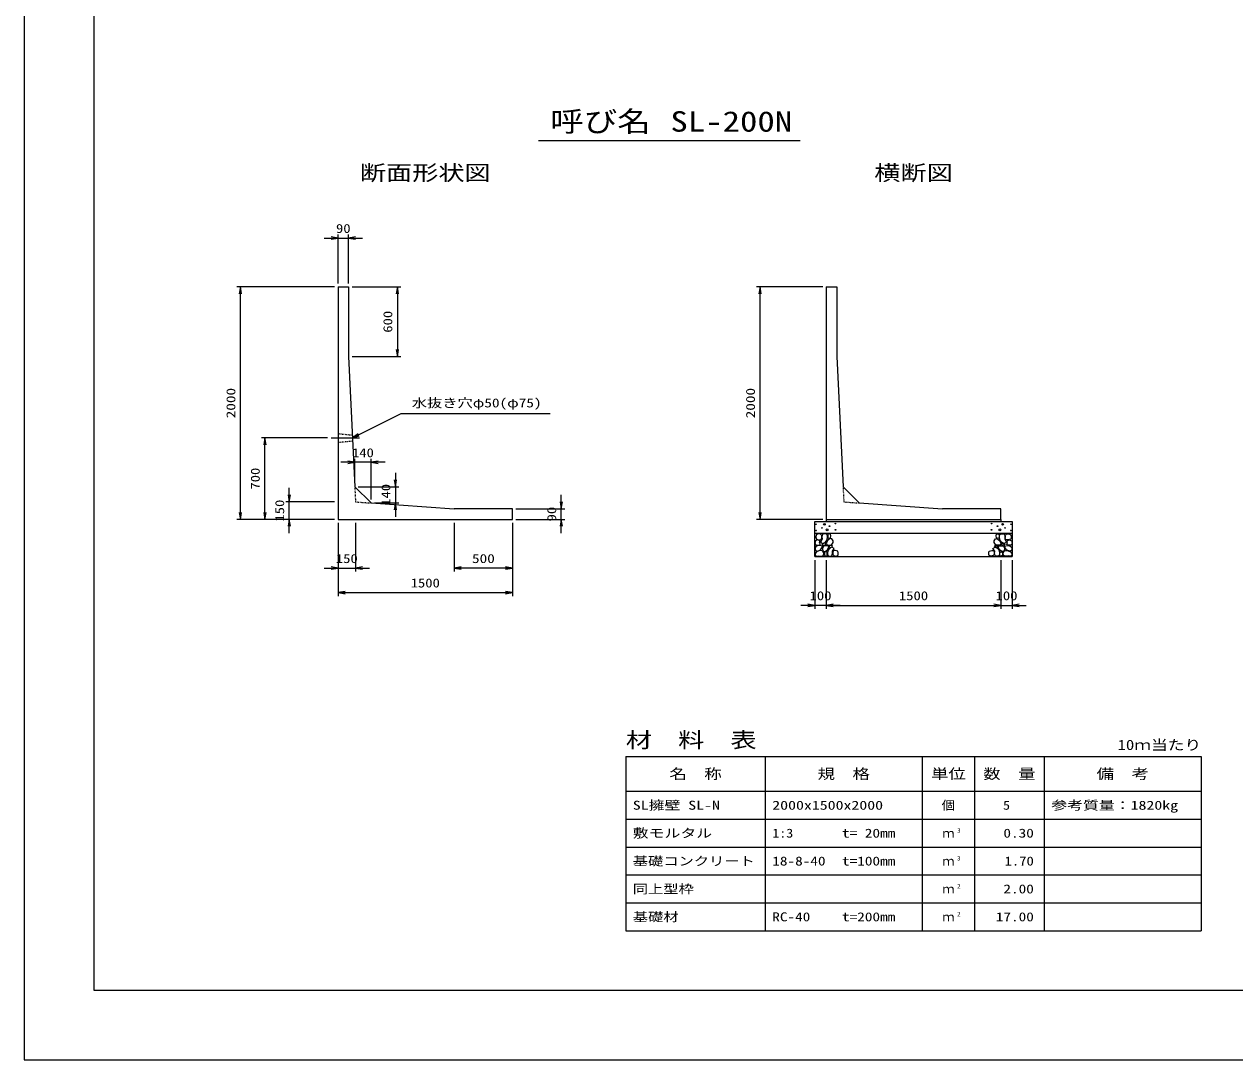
# Model space of a CAD drawing. Units: millimetres at full size. Extents: x 0 to 25230, y 0 to 17820.
# Drawn here: x 0 to 10414, y 0 to 8910 of the extents above; entities that cross this region are included whole.
import ezdxf
from ezdxf.enums import TextEntityAlignment as Align

# ---------------------------------------------------------------- set-up
doc = ezdxf.new("R2010")
doc.units = ezdxf.units.MM
doc.linetypes.add('CHAIN', pattern=[18.5, 12, -1.5, 3.5, -1.5])
doc.linetypes.add('DASHED_SPACED', pattern=[12, 6, -6])
for name, color, linetype, lineweight in [('D-BMK', 2, 'CHAIN', 25), ('D-DCR-HCHn', 4, 'Continuous', 9), ('D-MTR-FRAM', 7, 'Continuous', 25), ('D-MTR-LINE', 7, 'Continuous', 25), ('D-STR-DIM', 7, 'Continuous', 25), ('D-STR-STRn', 1, 'Continuous', 25), ('D-STR-TXT', 7, 'Continuous', 25), ('D-TTL', 2, 'Continuous', 25), ('D-TTL-TXT', 7, 'Continuous', 25)]:
    doc.layers.add(name, color=color, linetype=linetype, lineweight=lineweight)
doc.layers.add('D-MTR', color=7, linetype='Continuous')
doc.layers.add('D-MTR-TXT', color=7, linetype='Continuous')
doc.styles.add('ＭＳ ゴシック', font='')
doc.styles.get('ＭＳ ゴシック').set_extended_font_data('MS Gothic')

# ---------------------------------------------------------------- blocks, each defined once
blk = doc.blocks.new('open_arrow')
at = {"color": 0, "linetype": 'Continuous', "lineweight": -2}
blk.add_lwpolyline([(7.5, 1.25), (0, 0), (7.5, -1.25)], dxfattribs=at)

msp = doc.modelspace()

# ---------------------------------------------------------------- linework, layer by layer
at = {"layer": 'D-BMK'}
msp.add_line((2640, 5350), (2883.6, 5350), dxfattribs=at)
at = {"layer": 'D-DCR-HCHn'}
for points in [[(6851.198, 4521.594), (6830.395, 4526.217), (6811.904, 4516.971), (6809.592, 4496.168), (6814.215, 4479.988), (6837.33, 4473.053), (6853.51, 4473.053), (6860.444, 4484.611), (6860.444, 4510.037)], [(6869.69, 4523.906), (6862.756, 4503.102), (6865.067, 4479.988), (6848.887, 4454.562), (6869.69, 4443.005), (6892.805, 4454.562), (6906.673, 4473.053), (6911.296, 4503.102), (6906.673, 4519.283), (6892.805, 4526.217)], [(6908.985, 4468.431), (6897.427, 4440.693), (6906.673, 4429.136), (6934.411, 4429.136), (6945.968, 4433.759), (6957.525, 4449.939), (6957.525, 4463.808), (6945.968, 4482.299), (6932.099, 4484.611)], [(6913.608, 4519.283), (6913.608, 4491.545), (6925.165, 4484.611), (6936.722, 4491.545), (6939.034, 4507.725), (6936.722, 4521.594), (6920.542, 4526.217)], [(8391.015, 4468.431), (8402.573, 4440.693), (8393.327, 4429.136), (8365.589, 4429.136), (8354.032, 4433.759), (8342.475, 4449.939), (8342.475, 4463.808), (8354.032, 4482.299), (8367.901, 4484.611)], [(8386.392, 4519.283), (8386.392, 4491.545), (8374.835, 4484.611), (8363.278, 4491.545), (8360.966, 4507.725), (8363.278, 4521.594), (8379.458, 4526.217)], [(8430.31, 4523.906), (8437.244, 4503.102), (8434.933, 4479.988), (8451.113, 4454.562), (8430.31, 4443.005), (8407.195, 4454.562), (8393.327, 4473.053), (8388.704, 4503.102), (8393.327, 4519.283), (8407.195, 4526.217)], [(8448.802, 4521.594), (8469.605, 4526.217), (8488.096, 4516.971), (8490.408, 4496.168), (8485.785, 4479.988), (8462.67, 4473.053), (8446.49, 4473.053), (8439.556, 4484.611), (8439.556, 4510.037)], [(6807.281, 4463.808), (6800.346, 4443.005), (6809.592, 4429.136), (6832.707, 4426.824), (6848.488, 4433.599), (6841.952, 4449.939), (6846.575, 4459.185), (6837.33, 4468.431), (6823.461, 4473.053)], [(6851.155, 4387.009), (6868.277, 4412.692), (6866.137, 4419.112), (6842.594, 4425.533), (6821.192, 4423.393), (6806.21, 4410.551), (6804.07, 4395.57), (6806.21, 4380.588), (6823.332, 4376.308)], [(6859.716, 4333.503), (6874.698, 4339.924), (6878.978, 4361.326), (6870.417, 4376.308), (6855.435, 4380.588), (6836.173, 4378.448), (6814.771, 4369.887), (6804.07, 4357.045), (6804.07, 4342.064), (6810.49, 4333.503), (6836.173, 4335.643)], [(6874.313, 4443.005), (6862.756, 4433.759), (6867.379, 4426.824), (6883.559, 4426.824), (6890.493, 4429.136), (6895.116, 4438.382), (6888.182, 4445.316)], [(6911.082, 4387.009), (6921.783, 4412.692), (6913.222, 4423.393), (6887.539, 4423.393), (6876.838, 4419.112), (6866.137, 4404.131), (6866.137, 4391.289), (6876.838, 4374.167), (6889.679, 4372.027)], [(6947.466, 4335.643), (6953.886, 4354.905), (6951.746, 4376.308), (6966.728, 4399.85), (6947.466, 4410.551), (6926.063, 4399.85), (6913.222, 4382.728), (6908.941, 4354.905), (6913.222, 4339.924), (6926.063, 4333.503)], [(6943.185, 4410.551), (6953.886, 4419.112), (6949.606, 4425.533), (6934.624, 4425.533), (6928.204, 4423.393), (6923.923, 4414.832), (6930.344, 4408.411)], [(6964.588, 4337.783), (6983.85, 4333.503), (7000.972, 4342.064), (7003.112, 4361.326), (6998.831, 4376.308), (6977.429, 4382.728), (6962.447, 4382.728), (6956.027, 4372.027), (6956.027, 4348.484)], [(8335.412, 4337.783), (8316.15, 4333.503), (8299.028, 4342.064), (8296.888, 4361.326), (8301.169, 4376.308), (8322.571, 4382.728), (8337.553, 4382.728), (8343.973, 4372.027), (8343.973, 4348.484)], [(8352.534, 4335.643), (8346.114, 4354.905), (8348.254, 4376.308), (8333.272, 4399.85), (8352.534, 4410.551), (8373.937, 4399.85), (8386.778, 4382.728), (8391.059, 4354.905), (8386.778, 4339.924), (8373.937, 4333.503)], [(8356.815, 4410.551), (8346.114, 4419.112), (8350.394, 4425.533), (8365.376, 4425.533), (8371.796, 4423.393), (8376.077, 4414.832), (8369.656, 4408.411)], [(8388.918, 4387.009), (8378.217, 4412.692), (8386.778, 4423.393), (8412.461, 4423.393), (8423.162, 4419.112), (8433.863, 4404.131), (8433.863, 4391.289), (8423.162, 4374.167), (8410.321, 4372.027)], [(8425.687, 4443.005), (8437.244, 4433.759), (8432.621, 4426.824), (8416.441, 4426.824), (8409.507, 4429.136), (8404.884, 4438.382), (8411.818, 4445.316)], [(8440.284, 4333.503), (8425.302, 4339.924), (8421.022, 4361.326), (8429.583, 4376.308), (8444.565, 4380.588), (8463.827, 4378.448), (8485.229, 4369.887), (8495.93, 4357.045), (8495.93, 4342.064), (8489.51, 4333.503), (8463.827, 4335.643)], [(8448.845, 4387.009), (8431.723, 4412.692), (8433.863, 4419.112), (8457.406, 4425.533), (8478.808, 4423.393), (8493.79, 4410.551), (8495.93, 4395.57), (8493.79, 4380.588), (8476.668, 4376.308)], [(8492.719, 4463.808), (8499.654, 4443.005), (8490.408, 4429.136), (8467.293, 4426.824), (8451.512, 4433.599), (8458.048, 4449.939), (8453.425, 4459.185), (8462.67, 4468.431), (8476.539, 4473.053)], [(6906.801, 4339.924), (6906.801, 4365.606), (6896.1, 4372.027), (6885.399, 4365.606), (6883.259, 4350.625), (6885.399, 4337.783), (6900.381, 4333.503)], [(8393.199, 4339.924), (8393.199, 4365.606), (8403.9, 4372.027), (8414.601, 4365.606), (8416.741, 4350.625), (8414.601, 4337.783), (8399.619, 4333.503)]]:
    msp.add_lwpolyline(points, close=True, dxfattribs=at)
for centre, radius in [((6810.727, 4607.43), 3), ((6883.336, 4607.43), 7.5), ((6927.708, 4591.639), 3), ((6978.131, 4613.481), 3), ((8321.869, 4613.481), 3), ((8372.292, 4591.639), 3), ((8416.664, 4607.43), 7.5), ((8489.273, 4607.43), 3), ((6811.869, 4553.919), 3), ((6862.292, 4575.761), 3), ((6906.664, 4559.97), 7.5), ((6979.273, 4559.97), 3), ((8320.727, 4559.97), 3), ((8393.336, 4559.97), 7.5), ((8437.708, 4575.761), 3), ((8488.131, 4553.919), 3)]:
    msp.add_circle(centre, radius, dxfattribs=at)
at = {"layer": 'D-MTR-FRAM'}
for p, q in [((5175, 2610), (10125, 2610)), ((5175, 2610), (5175, 1110)), ((10125, 2610), (10125, 1110)), ((5175, 1110), (10125, 1110))]:
    msp.add_line(p, q, dxfattribs=at)
at = {"layer": 'D-MTR-LINE'}
for p, q in [((6375, 2610), (6375, 1110)), ((7725, 2610), (7725, 1110)), ((8175, 2610), (8175, 1110)), ((8775, 2610), (8775, 1110)), ((5175, 2310), (10125, 2310)), ((5175, 2070), (10125, 2070)), ((5175, 1830), (10125, 1830)), ((5175, 1590), (10125, 1590)), ((5175, 1350), (10125, 1350))]:
    msp.add_line(p, q, dxfattribs=at)
at = {"layer": 'D-STR-DIM'}
for p, q in [((2700, 6680), (2700, 7100)), ((2790, 6680), (2790, 7100)), ((2580, 7070), (2910, 7070)), ((2670, 6650), (1830, 6650)), ((1860, 4650), (1860, 6650)), ((2820, 6650), (3240, 6650)), ((3210, 6650), (3210, 6050)), ((6870, 6650), (6300, 6650)), ((6330, 4650), (6330, 6650)), ((2820, 6050), (3240, 6050)), ((2610, 5350), (2040, 5350)), ((2070, 4650), (2070, 5350)), ((3103.733, 5140.56), (2723.733, 5140.56)), ((2843.733, 4960.56), (2843.733, 5170.56)), ((2983.733, 4820.56), (2983.733, 5170.56)), ((3193.733, 5050.56), (3193.733, 4670.56)), ((2280, 4530), (2280, 4920)), ((2873.733, 4930.56), (3223.733, 4930.56)), ((2670, 4800), (2250, 4800)), ((3013.733, 4790.56), (3223.733, 4790.56)), ((4620, 4530), (4620, 4860)), ((4230, 4740), (4650, 4740)), ((2670, 4650), (1830, 4650)), ((2670, 4650), (2040, 4650)), ((2670, 4650), (2250, 4650)), ((2700, 4620), (2700, 4200)), ((2700, 4620), (2700, 3990)), ((2850, 4620), (2850, 4200)), ((3700, 4620), (3700, 4200)), ((4200, 4620), (4200, 3990)), ((4200, 4620), (4200, 4200)), ((4230, 4650), (4650, 4650)), ((6870, 4650), (6300, 4650)), ((6800, 4300), (6800, 3880)), ((6900, 4300), (6900, 3880)), ((6900, 4300), (6900, 3880)), ((8400, 4300), (8400, 3880)), ((8400, 4300), (8400, 3880)), ((8500, 4300), (8500, 3880)), ((2580, 4230), (2970, 4230)), ((4200, 4230), (3700, 4230)), ((2700, 4020), (4200, 4020)), ((7020, 3910), (6680, 3910)), ((6900, 3910), (8400, 3910)), ((8280, 3910), (8620, 3910))]:
    msp.add_line(p, q, dxfattribs=at)
at = {"layer": 'D-STR-STRn'}
for p, q in [((2700, 6650), (2700, 4650)), ((2700, 6650), (2790, 6650)), ((2790, 6650), (2790, 6050)), ((6900, 6650), (6900, 4650)), ((6900, 6650), (6990, 6650)), ((6990, 6650), (6990, 6050)), ((2790, 6050), (2843.733, 4930.56)), ((6990, 6050), (7043.733, 4930.56)), ((2843.733, 4930.56), (2983.733, 4790.56)), ((7043.733, 4930.56), (7183.733, 4790.56)), ((2983.733, 4790.56), (3700, 4740)), ((7183.733, 4790.56), (7900, 4740)), ((4200, 4740), (3700, 4740)), ((4200, 4650), (4200, 4740)), ((8400, 4740), (7900, 4740)), ((8400, 4650), (8400, 4740)), ((2700, 4650), (4200, 4650)), ((6800, 4330), (6800, 4630)), ((6800, 4630), (8500, 4630)), ((6900, 4650), (8400, 4650)), ((6900, 4650), (6900, 4630)), ((8400, 4650), (8400, 4630)), ((8500, 4630), (8500, 4330)), ((6800, 4530), (8500, 4530)), ((6800, 4330), (8500, 4330))]:
    msp.add_line(p, q, dxfattribs=at)
at = {"layer": 'D-STR-STRn', "linetype": 'DASHED_SPACED'}
for p, q in [((2700, 5387.5), (2822.4, 5375)), ((2700, 5312.5), (2824.8, 5325))]:
    msp.add_line(p, q, dxfattribs=at)
at = {"layer": 'D-STR-STRn', "color": 2, "linetype": 'DASHED_SPACED'}
for p, q in [((2843.733, 4930.56), (2850, 4800)), ((7043.733, 4930.56), (7050, 4800)), ((2850, 4800), (2983.733, 4790.56)), ((7050, 4800), (7183.733, 4790.56))]:
    msp.add_line(p, q, dxfattribs=at)
at = {"layer": 'D-STR-TXT'}
msp.add_lwpolyline([(2823.6, 5350), (3243.6, 5560), (3303.6, 5560), (4523.245, 5560)], dxfattribs=at)
at = {"layer": 'D-TTL'}
for points in [[(0, 0), (25230, 0), (25230, 17820), (0, 17820)], [(600, 600), (24630, 600), (24630, 17220), (600, 17220)]]:
    msp.add_lwpolyline(points, close=True, dxfattribs=at)
at = {"layer": 'D-TTL-TXT'}
msp.add_line((4425, 7910), (6675, 7910), dxfattribs=at)

# ---------------------------------------------------------------- block references
at = {"layer": 'D-STR-DIM', "xscale": 8, "yscale": 8}
for p, rotation in [((2700, 7070), 180), ((1860, 6650), 270), ((3210, 6650), 270), ((6330, 6650), 270), ((3210, 6050), 90), ((2070, 5350), 270), ((2843.733, 5140.56), 180), ((3193.733, 4930.56), 90), ((2280, 4800), 90), ((3193.733, 4790.56), 270), ((4620, 4740), 90), ((1860, 4650), 90), ((2070, 4650), 90), ((6330, 4650), 90), ((2280, 4650), 270), ((4620, 4650), 270), ((2700, 4230), 180), ((4200, 4230), 180), ((4200, 4020), 180), ((6800, 3910), 180), ((8400, 3910), 180), ((8400, 3910), 180)]:
    msp.add_blockref('open_arrow', p, dxfattribs=dict(at, rotation=rotation))
for p in [(2790, 7070), (2983.733, 5140.56), (2850, 4230), (3700, 4230), (2700, 4020), (6900, 3910), (6900, 3910), (8500, 3910)]:
    msp.add_blockref('open_arrow', p, dxfattribs=at)
at = {"layer": 'D-STR-TXT', "xscale": 8, "yscale": 8, "rotation": 26.6}
msp.add_blockref('open_arrow', (2823.6, 5350), dxfattribs=at)

# ---------------------------------------------------------------- texts
at = {"layer": 'D-MTR', "style": 'ＭＳ ゴシック', "width": 1.25}
msp.add_text('材\u3000料\u3000表', height=132, dxfattribs=at).set_placement((5175, 2646), align=Align.BOTTOM_LEFT)
at = {"layer": 'D-MTR', "style": 'ＭＳ ゴシック', "width": 1.2}
msp.add_text('10ｍ当たり', height=87.98, dxfattribs=at).set_placement((10125, 2639), align=Align.BOTTOM_RIGHT)
at = {"layer": 'D-MTR-TXT', "style": 'ＭＳ ゴシック'}
for s, height, width, p in [('名\u3000称', 87.98, 1.25, (5775, 2460)), ('規\u3000格', 87.98, 1.25, (7050, 2460)), ('単位', 87.98, 1.25, (7950, 2460)), ('数\u3000量', 87.98, 1.25, (8475, 2460)), ('備\u3000考', 87.98, 1.25, (9450, 2460)), ('個', 76.98, 1.1, (7950, 2190))]:
    msp.add_text(s, height=height, dxfattribs=dict(at, width=width)).set_placement(p, align=Align.MIDDLE_CENTER)
for s, width, p in [('SL擁壁 SL-N', 1.3, (5235, 2190)), ('2000x1500x2000', 1.3, (6435, 2190)), ('参考質量：1820kg', 1.3, (8835, 2190)), ('敷モルタル', 1.3, (5235, 1950)), ('1:3', 1.15, (6435, 1950)), ('t= 20mm', 1.25, (7035, 1950)), ('基礎コンクリート', 1.25, (5235, 1710)), ('18-8-40', 1.25, (6435, 1710)), ('t=100mm', 1.25, (7035, 1710)), ('同上型枠', 1.25, (5235, 1470)), ('基礎材', 1.25, (5235, 1230)), ('RC-40', 1.25, (6435, 1230)), ('t=200mm', 1.25, (7035, 1230))]:
    msp.add_text(s, height=76.98, dxfattribs=dict(at, width=width)).set_placement(p, align=Align.MIDDLE_LEFT)
for s, width, p in [('5', 1.15, (8480.33, 2190)), ('0.30', 1.25, (8685, 1950)), ('1.70', 1.2, (8685, 1710)), ('2.00', 1.25, (8685, 1470)), ('17.00', 1.25, (8685, 1230))]:
    msp.add_text(s, height=76.98, dxfattribs=dict(at, width=width)).set_placement(p, align=Align.MIDDLE_RIGHT)
at = {"layer": 'D-MTR-TXT', "style": 'ＭＳ ゴシック', "width": 1.15}
for s, p in [('3', (8025, 1943)), ('3', (8025, 1703)), ('2', (8025, 1463)), ('2', (8025, 1223))]:
    msp.add_text(s, height=38.49, dxfattribs=at).set_placement(p, align=Align.BOTTOM_LEFT)
at = {"layer": 'D-MTR-TXT', "style": 'ＭＳ ゴシック'}
for p in [(7950, 1950), (7950, 1710), (7950, 1470), (7950, 1230)]:
    msp.add_text('ｍ', height=76.98, dxfattribs=at).set_placement(p, align=Align.MIDDLE_CENTER)
at = {"layer": 'D-STR-DIM', "style": 'ＭＳ ゴシック'}
for s, width, p in [('90', 1.2, (2745, 7152.5)), ('140', 1.2, (2913.733, 5223.06)), ('150', 1.2, (2775, 4312.5)), ('500', 1.25, (3950, 4312.5)), ('1500', 1.2, (3450, 4102.5)), ('100', 1.2, (6850, 3992.5)), ('1500', 1.2, (7650, 3992.5)), ('100', 1.2, (8450, 3992.5))]:
    msp.add_text(s, height=76.98, dxfattribs=dict(at, width=width)).set_placement(p, align=Align.MIDDLE_CENTER)
for s, width, p in [('600', 1.2, (3127.5, 6350)), ('2000', 1.25, (1777.5, 5650)), ('2000', 1.25, (6247.5, 5650)), ('700', 1.2, (1987.5, 5000)), ('140', 1.2, (3111.233, 4860.56)), ('150', 1.2, (2197.5, 4725)), ('90', 1.2, (4537.5, 4695))]:
    msp.add_text(s, height=76.98, rotation=90, dxfattribs=dict(at, width=width)).set_placement(p, align=Align.MIDDLE_CENTER)
at = {"layer": 'D-STR-TXT', "style": 'ＭＳ ゴシック', "width": 1.25}
msp.add_text('水抜き穴φ50(φ75)', height=76.98, dxfattribs=at).set_placement((3333.6, 5590), align=Align.BOTTOM_LEFT)
at = {"layer": 'D-TTL-TXT', "style": 'ＭＳ ゴシック'}
for s, height, width, p in [('呼び名', 176, 1.2, (4957.5, 7932.5)), ('SL-200N', 176, 1.25, (6082.5, 7932.5)), ('断面形状図', 132, 1.25, (3450, 7526)), ('横断図', 132, 1.25, (7650, 7526))]:
    msp.add_text(s, height=height, dxfattribs=dict(at, width=width)).set_placement(p, align=Align.BOTTOM_CENTER)

doc.saveas('drawing.dxf')
